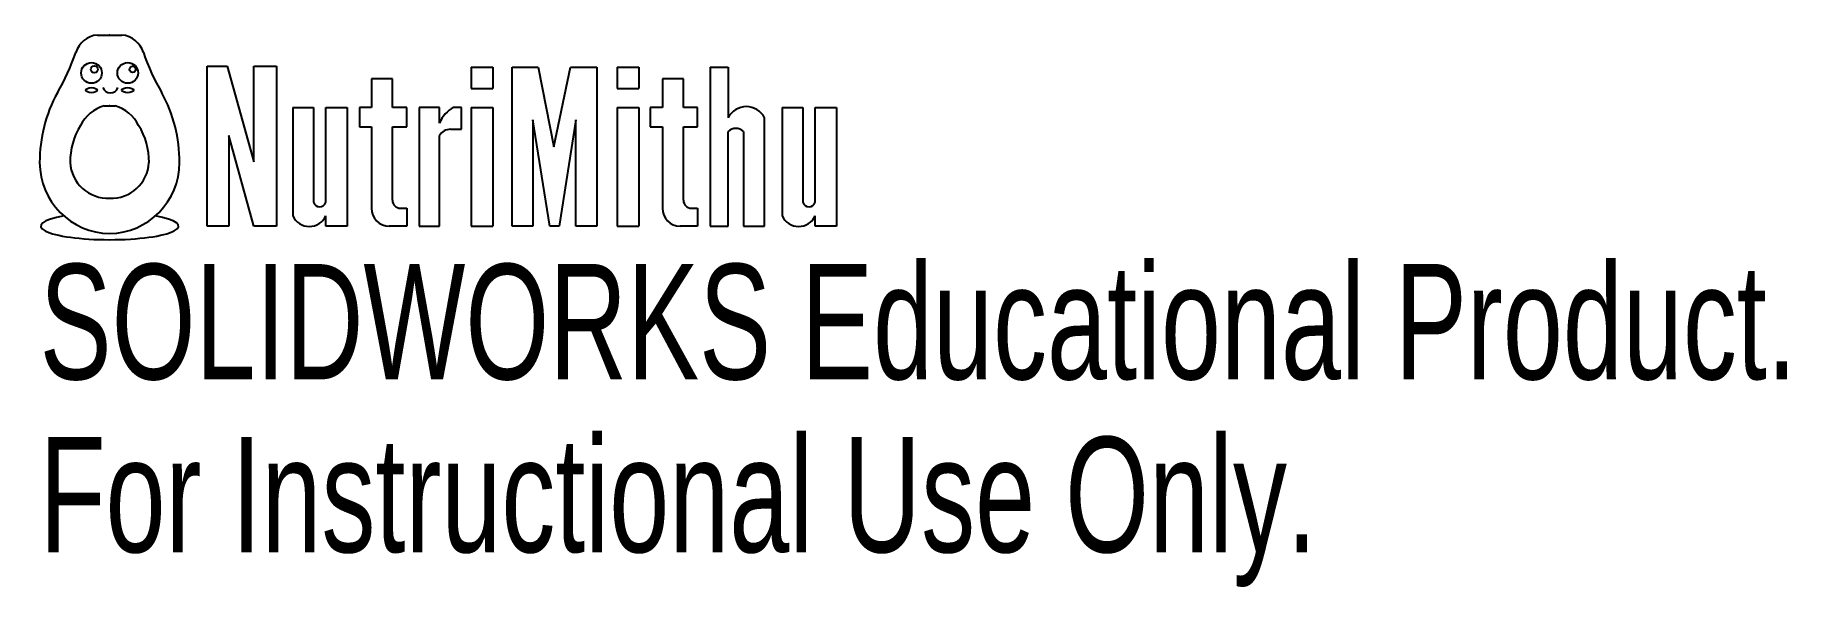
# Model space of a CAD drawing. Header units: millimetres. Extents: x 6.5 to 80, y 3.1 to 26.3.
import ezdxf

# ---------------------------------------------------------------- set-up
doc = ezdxf.new("R2010")
doc.units = ezdxf.units.MM
doc.header["$PDSIZE"] = -1
doc.styles.add('SLDTEXTSTYLE0', font='TXT', dxfattribs={"width": 0.7})

msp = doc.modelspace()

# ---------------------------------------------------------------- linework, layer by layer
at = {"color": 7, "linetype": 'Continuous'}
for p, q in [((9.108, 26.293), (10.137, 26.293)), ((13.717, 18.279), (13.717, 24.991)), ((13.717, 24.991), (14.559, 24.991)), ((14.559, 24.991), (15.668, 20.969)), ((15.668, 20.969), (15.668, 24.991)), ((15.668, 24.991), (16.621, 24.991)), ((16.621, 24.991), (16.621, 18.279)), ((21.483, 24.459), (20.601, 24.459)), ((20.601, 24.459), (20.601, 23.259)), ((21.483, 23.259), (21.483, 24.459)), ((24.78, 24.94), (25.687, 24.94)), ((24.78, 24.94), (24.78, 24.046)), ((25.687, 24.94), (25.687, 24.046)), ((26.499, 18.279), (26.499, 24.94)), ((26.499, 24.94), (27.597, 24.94)), ((27.597, 24.94), (28.244, 21.609)), ((28.244, 21.609), (28.949, 24.94)), ((28.949, 24.94), (30.059, 24.94)), ((30.059, 24.94), (30.059, 18.279)), ((30.91, 24.94), (31.817, 24.94)), ((30.91, 24.94), (30.91, 24.046)), ((31.817, 24.94), (31.817, 24.046)), ((32.801, 24.459), (32.801, 23.259)), ((33.683, 24.459), (32.801, 24.459)), ((33.683, 23.259), (33.683, 24.459)), ((34.812, 24.94), (35.559, 24.94)), ((34.812, 24.94), (34.812, 18.279)), ((35.559, 24.94), (35.559, 22.825)), ((24.78, 24.046), (25.687, 24.046)), ((30.91, 24.046), (31.817, 24.046)), ((9.388, 23.325), (9.857, 23.325)), ((17.301, 23.259), (17.301, 18.71)), ((17.301, 23.259), (18.17, 23.259)), ((18.17, 23.259), (18.17, 19.279)), ((18.688, 19.279), (18.688, 23.259)), ((18.688, 23.259), (19.578, 23.259)), ((19.578, 23.259), (19.578, 18.279)), ((20.601, 23.259), (20.096, 23.259)), ((20.096, 23.259), (20.096, 22.439)), ((22.079, 23.259), (21.483, 23.259)), ((22.079, 22.439), (22.079, 23.259)), ((22.6, 23.259), (22.6, 18.279)), ((23.461, 23.259), (22.6, 23.259)), ((23.461, 22.601), (23.461, 23.259)), ((24.382, 23.259), (24.047, 23.259)), ((24.382, 22.342), (24.382, 23.259)), ((24.78, 23.259), (25.687, 23.259)), ((24.78, 23.259), (24.78, 18.279)), ((25.687, 23.259), (25.687, 18.279)), ((30.91, 23.259), (31.817, 23.259)), ((30.91, 23.259), (30.91, 18.279)), ((31.817, 23.259), (31.817, 18.279)), ((32.801, 23.259), (32.296, 23.259)), ((32.296, 23.259), (32.296, 22.439)), ((34.279, 23.259), (33.683, 23.259)), ((34.279, 22.439), (34.279, 23.259)), ((37.082, 18.279), (37.082, 22.825)), ((37.822, 23.259), (37.822, 18.71)), ((37.822, 23.259), (38.691, 23.259)), ((38.691, 23.259), (38.691, 19.279)), ((39.209, 19.279), (39.209, 23.259)), ((39.209, 23.259), (40.099, 23.259)), ((40.099, 23.259), (40.099, 18.279)), ((15.668, 18.279), (14.619, 22.086)), ((14.619, 22.086), (14.619, 18.279)), ((20.096, 22.439), (20.601, 22.439)), ((20.601, 22.439), (20.601, 19.029)), ((21.483, 19.364), (21.483, 22.439)), ((21.483, 22.439), (22.079, 22.439)), ((23.461, 18.279), (23.461, 22.086)), ((23.911, 22.342), (24.382, 22.342)), ((28.089, 18.279), (27.374, 22.734)), ((27.374, 22.734), (27.374, 18.279)), ((29.173, 22.734), (28.479, 18.279)), ((29.173, 18.279), (29.173, 22.734)), ((32.296, 22.439), (32.801, 22.439)), ((32.801, 22.439), (32.801, 19.029)), ((33.683, 22.439), (34.279, 22.439)), ((33.683, 19.364), (33.683, 22.439)), ((35.559, 18.279), (35.559, 22.246)), ((36.2, 22.246), (36.2, 18.279)), ((18.688, 18.279), (18.688, 18.705)), ((21.818, 19.029), (22.079, 19.029)), ((22.079, 19.029), (22.079, 18.279)), ((34.018, 19.029), (34.279, 19.029)), ((34.279, 19.029), (34.279, 18.279)), ((39.209, 18.279), (39.209, 18.705)), ((14.619, 18.279), (13.717, 18.279)), ((16.621, 18.279), (15.668, 18.279)), ((19.578, 18.279), (18.688, 18.279)), ((22.079, 18.279), (21.351, 18.279)), ((22.6, 18.279), (23.461, 18.279)), ((24.78, 18.279), (25.687, 18.279)), ((27.374, 18.279), (26.499, 18.279)), ((28.479, 18.279), (28.089, 18.279)), ((30.059, 18.279), (29.173, 18.279)), ((30.91, 18.279), (31.817, 18.279)), ((34.279, 18.279), (33.551, 18.279)), ((34.812, 18.279), (35.559, 18.279)), ((36.2, 18.279), (37.082, 18.279)), ((40.099, 18.279), (39.209, 18.279))]:
    msp.add_line(p, q, dxfattribs=at)
for centre, radius in [((8.863, 24.703), 0.433), ((8.981, 24.853), 0.147), ((10.382, 24.703), 0.433), ((10.584, 24.853), 0.129)]:
    msp.add_circle(centre, radius, dxfattribs=at)
for centre, radius, start, end in [((9.197, 25.264), 1.032, 94.93979, 163.50124), ((10.048, 25.264), 1.032, 16.49876, 85.06021), ((-0.783, 28.679), 9.517, 329.68351, 340.85207), ((20.028, 28.679), 9.517, 199.14793, 210.31649), ((12.74, 20.969), 6.051, 151.29378, 180.21427), ((9.657, 24.204), 0.337, 200.30416, 339.69584), ((6.505, 20.969), 6.051, 359.78573, 28.70622), ((9.876, 21.741), 1.658, 107.12432, 152.57551), ((9.369, 21.741), 1.658, 27.42449, 72.87568), ((24.609, 22.168), 1.227, 117.26259, 159.35353), ((36.321, 22.436), 0.855, 27.05375, 152.94625), ((10.841, 20.987), 2.871, 148.08773, 180.81314), ((8.404, 20.987), 2.871, 359.18686, 31.91227), ((23.911, 21.818), 0.524, 90, 149.31999), ((35.88, 21.926), 0.453, 45, 135), ((9.683, 20.957), 2.994, 180.21427, 268.84933), ((9.543, 21.026), 1.574, 182.90125, 272.90125), ((9.562, 20.957), 2.994, 271.15067, 359.78573), ((9.702, 21.026), 1.574, 267.09875, 357.09875), ((18.429, 19.364), 0.272, 198.10104, 341.89896), ((21.818, 19.364), 0.335, 180, 270), ((34.018, 19.364), 0.335, 180, 270), ((38.95, 19.364), 0.272, 198.10104, 341.89896), ((17.996, 19.029), 0.764, 204.64229, 334.92715), ((21.351, 19.029), 0.75, 180, 270), ((33.551, 19.029), 0.75, 180, 270), ((38.517, 19.029), 0.764, 204.64229, 334.92715)]:
    msp.add_arc(centre, radius, start, end, dxfattribs=at)
for centre, major_axis in [((8.863, 23.981), (0.245, 0)), ((10.382, 23.981), (-0.245, 0))]:
    msp.add_ellipse(centre, major_axis=major_axis, ratio=0.432432, dxfattribs=at)
msp.add_ellipse((9.623, 18.279), major_axis=(-2.889, 0), ratio=0.196832, start_param=5.435858, end_param=10.272105, dxfattribs=at)
for p in [(9.623, 26.293), (9.623, 23.325)]:
    msp.add_point(p, dxfattribs=at)

# ---------------------------------------------------------------- texts
at = {"color": 7, "linetype": 'Continuous', "char_height": 4.83362, "attachment_point": 1, "style": 'SLDTEXTSTYLE0'}
for s, insert in [('SOLIDWORKS Educational Product.', (6.689, 16.691)), ('For Instructional Use Only.', (6.689, 9.44))]:
    msp.add_mtext(s, dxfattribs=dict(at, insert=insert))

doc.saveas('drawing.dxf')
